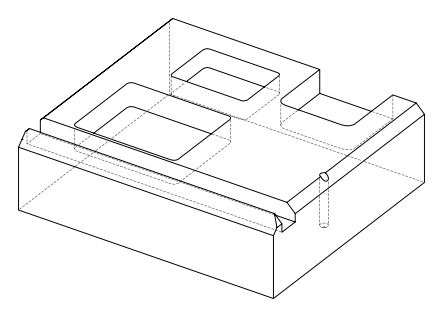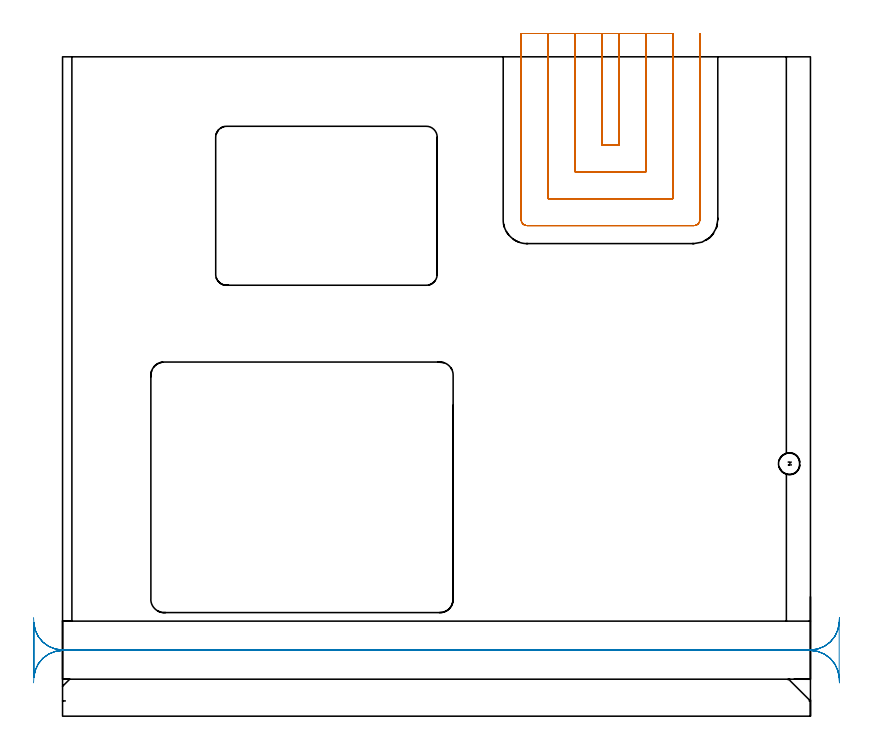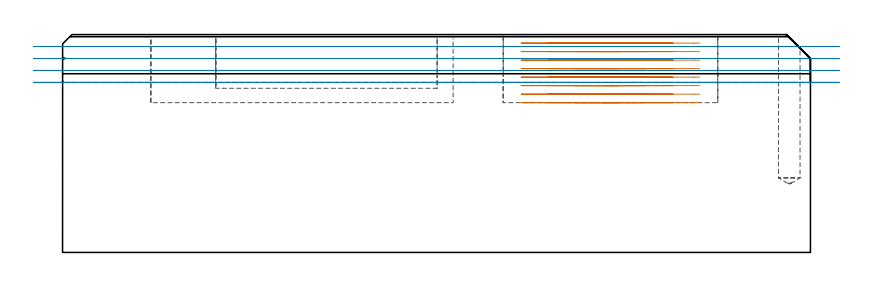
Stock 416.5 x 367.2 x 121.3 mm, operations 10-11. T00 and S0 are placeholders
(PLAN: 11 operations, 6 tool changes, 177.6 min)
(1 SPOT_DRILL | STEP1POCKET | NXT0321_9005460120000 | 0.03 min | 2 mm3)
(2 DRILL_BLIND_HOLE_INTO_CENTER | STEP1POCKET | UGT0301_515 | 0.34 min | 9126 mm3)
(3 AREA_MILL | FG_CHAMFER_SURFACE | UGT0205_001 | 0.19 min | 148 mm3)
(4 AREA_MILL_1 | FG_CHAMFER_SURFACE_1 | UGT0205_001 | 0.46 min | 2222 mm3)
(5 AREA_MILL_2 | FG_CHAMFER_SURFACE_2 | UGT0205_001 | 26.65 min | 97561 mm3)
(6 AREA_MILL_3 | FG_CHAMFER_SURFACE_3 | UGT0205_001 | 5.22 min | 4297 mm3)
(7 AREA_MILL_4 | FG_CHAMFER_SURFACE_4 | UGT0205_001 | 12.89 min | 28597 mm3)
(8 MILL_RECTANGULAR_POCKET | POCKET_RECTANGULAR_STRAIGHT | NXT0201_011 | Follow Part, ap 3, ae 75% | 68.52 min | 888198 mm3)
(9 MILL_RECTANGULAR_POCKET_1 | POCKET_RECTANGULAR_STRAIGHT_1 | NXT0201_013 | Follow Part, ap 2.5, ae 75% | 35.59 min | 325393 mm3)
(10 MILL_SLOT | SLOT_PARTIAL_RECTANGULAR | UGT0201_094 | Follow Part, ap 5, ae 75% | 19.92 min | 468221 mm3)
(11 MILL_RECTANGULAR_SLOT | SLOT_RECTANGULAR | UGT0201_004 | Follow Part, ap 8, ae 75% | 7.83 min | 356318 mm3)
(TOOL NXT0321_9005460120000 | NC Spot Drill, 142deg, 12mm, Carbide, Uncoated | D12 PA142 FL30 Z2)
(TOOL UGT0301_515 | Carbide Drill 12.0 mm | D12 PA118 FL101 Z2)
(TOOL UGT0205_001 | Chamfer Mill 20 x 3 x 45 deg. | D20 FL50 Z2)
(TOOL NXT0201_011 | ENDMILL 12mm [2P460-1200-NA 1630] | D12 FL38 Z6)
(TOOL NXT0201_013 | ENDMILL 10mm | D10 FL30 Z4)
(TOOL UGT0201_094 | End mill 20 mm | D20 FL38 Z4)
(TOOL UGT0201_004 | End Mill 32 mm | D32 FL53 Z6)
(OP 10 MILL_SLOT)
G17 G21 G94 G90
T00 M6
G54
G17 G0 G90 X300.4 Y380.2 S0 M3
G43 Z131.303 H0
Z116.565
G94 G1 Y377.2 F250.
Y318.2 F500.
X309.9
Y377.2
Y380.2 F250.
X285.4
Y377.2
Y303.2 F500.
X324.9
Y377.2
Y380.2 F250.
X270.4
Y377.2
Y288.2 F500.
X339.9
Y377.2
Y380.2 F250.
X255.4
Y377.2
Y276.5 F500.
G3 X258.7 Y273.2 R3.3
G1 X351.6
G3 X354.9 Y276.5 R3.3
G1 Y377.2
Y380.2 F250.
G0 X300.4 Z111.827
G1 Y377.2
Y318.2 F500.
X309.9
Y377.2
Y380.2 F250.
X285.4
Y377.2
Y303.2 F500.
X324.9
Y377.2
Y380.2 F250.
X270.4
Y377.2
Y288.2 F500.
X339.9
Y377.2
Y380.2 F250.
X255.4
Y377.2
Y276.5 F500.
G3 X258.7 Y273.2 R3.3
G1 X351.6
G3 X354.9 Y276.5 R3.3
G1 Y377.2
Y380.2 F250.
G0 X300.4 Z107.089
G1 Y377.2
Y318.2 F500.
X309.9
Y377.2
Y380.2 F250.
X285.4
Y377.2
Y303.2 F500.
X324.9
Y377.2
Y380.2 F250.
X270.4
Y377.2
Y288.2 F500.
X339.9
Y377.2
Y380.2 F250.
X255.4
Y377.2
Y276.5 F500.
G3 X258.7 Y273.2 R3.3
G1 X351.6
G3 X354.9 Y276.5 R3.3
G1 Y377.2
Y380.2 F250.
G0 X300.4 Z102.351
G1 Y377.2
Y318.2 F500.
X309.9
Y377.2
Y380.2 F250.
X285.4
Y377.2
Y303.2 F500.
X324.9
Y377.2
Y380.2 F250.
X270.4
Y377.2
Y288.2 F500.
X339.9
Y377.2
Y380.2 F250.
X255.4
Y377.2
Y276.5 F500.
G3 X258.7 Y273.2 R3.3
G1 X351.6
G3 X354.9 Y276.5 R3.3
G1 Y377.2
Y380.2 F250.
G0 X300.4 Z97.613
G1 Y377.2
Y318.2 F500.
X309.9
Y377.2
Y380.2 F250.
X285.4
Y377.2
Y303.2 F500.
X324.9
Y377.2
Y380.2 F250.
X270.4
Y377.2
Y288.2 F500.
X339.9
Y377.2
Y380.2 F250.
X255.4
Y377.2
Y276.5 F500.
G3 X258.7 Y273.2 R3.3
G1 X351.6
G3 X354.9 Y276.5 R3.3
G1 Y377.2
Y380.2 F250.
G0 X300.4 Z92.876
G1 Y377.2
Y318.2 F500.
X309.9
Y377.2
Y380.2 F250.
X285.4
Y377.2
Y303.2 F500.
X324.9
Y377.2
Y380.2 F250.
X270.4
Y377.2
Y288.2 F500.
X339.9
Y377.2
Y380.2 F250.
X255.4
Y377.2
Y276.5 F500.
G3 X258.7 Y273.2 R3.3
G1 X351.6
G3 X354.9 Y276.5 R3.3
G1 Y377.2
Y380.2 F250.
G0 X300.4 Z88.138
G1 Y377.2
Y318.2 F500.
X309.9
Y377.2
Y380.2 F250.
X285.4
Y377.2
Y303.2 F500.
X324.9
Y377.2
Y380.2 F250.
X270.4
Y377.2
Y288.2 F500.
X339.9
Y377.2
Y380.2 F250.
X255.4
Y377.2
Y276.5 F500.
G3 X258.7 Y273.2 R3.3
G1 X351.6
G3 X354.9 Y276.5 R3.3
G1 Y377.2
Y380.2 F250.
G0 X300.4 Z83.4
G1 Y377.2
Y318.2 F500.
X309.9
Y377.2
Y380.2 F250.
X285.4
Y377.2
Y303.2 F500.
X324.9
Y377.2
Y380.2 F250.
X270.4
Y377.2
Y288.2 F500.
X339.9
Y377.2
Y380.2 F250.
X255.4
Y377.2
Y276.5 F500.
G3 X258.7 Y273.2 R3.3
G1 X351.6
G3 X354.9 Y276.5 R3.3
G1 Y377.2
Y380.2 F250.
G0 Z131.303
M5
M2
(OP 11 MILL_RECTANGULAR_SLOT)
G17 G21 G94 G90
T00 M6
G54
G17 G0 G90 X432.733 Y51.679 S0 M3
G43 Z131.303 H0
Z114.65
G94 G1 X431.961 Y48.78 F250.
G2 X416.5 Y36.9 R16. F500.
G1 X0.
G2 X-15.97 Y51.921 R16.
G1 X-16.
Y21.579
X-15.97
G2 X0. Y36.6 R16.
G1 X416.5
G2 X431.959 Y24.726 R16.
G1 X432.732 Y21.828 F250.
G0 X432.654 Y54.915 Z108.
G1 X432.47 Y51.921
G2 X416.5 Y36.9 R16. F500.
G1 X0.
G2 X-15.97 Y51.921 R16.
G1 X-16.
Y21.579
X-15.97
G2 X0. Y36.6 R16.
G1 X416.5
G2 X432.47 Y21.579 R16.
G1 X432.654 Y18.585 F250.
G0 Y54.915 Z101.35
G1 X432.47 Y51.921
G2 X416.5 Y36.9 R16. F500.
G1 X0.
G2 X-15.97 Y51.921 R16.
G1 X-16.
Y21.579
X-15.97
G2 X0. Y36.6 R16.
G1 X416.5
G2 X432.47 Y21.579 R16.
G1 X432.654 Y18.585 F250.
G0 Z131.303
X-16.154
Z94.7
G1 X-15.97 Y21.579
G2 X0. Y36.6 R16. F500.
G1 X416.5
G2 X432.47 Y21.579 R16.
G1 X432.5
Y51.921
X432.47
G2 X416.5 Y36.9 R16.
G1 X0.
G2 X-15.97 Y51.921 R16.
G1 X-16.154 Y54.915 F250.
G0 Z131.303
M5
M2
